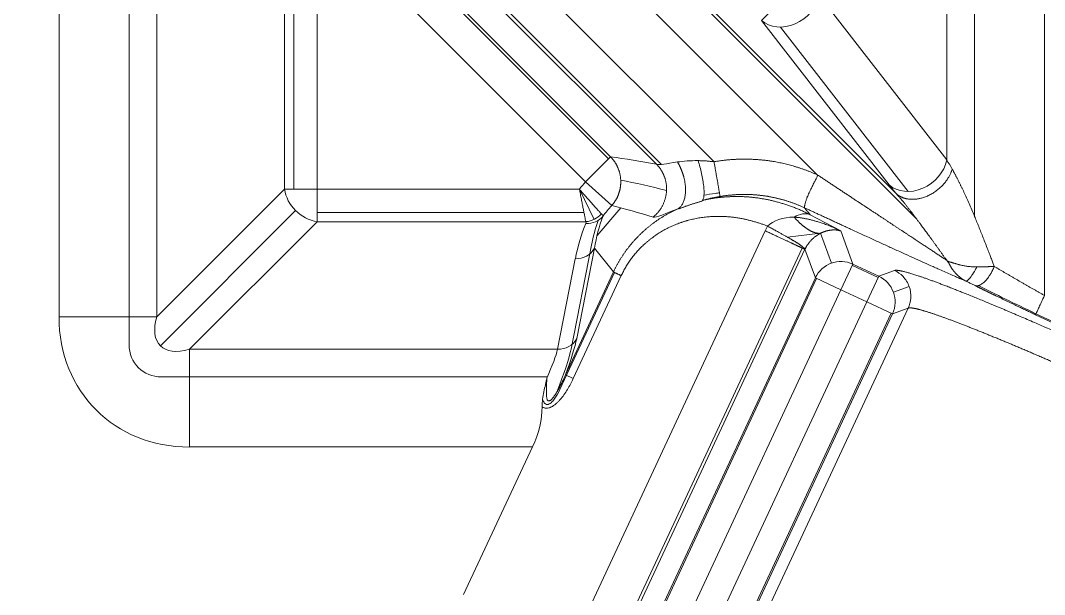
# Model space of a CAD drawing. Header units: millimetres. Extents: x 473 to 1051, y 289 to 609.
# Drawn here: x 640.22 to 654.75, y 429.77 to 437.91 of the extents above; entities that cross this region are included whole.
import ezdxf

# ---------------------------------------------------------------- set-up
doc = ezdxf.new("R2010")
doc.units = ezdxf.units.MM
doc.layers.add('core', color=7, linetype='Continuous', lineweight=20)

msp = doc.modelspace()

# ---------------------------------------------------------------- linework, layer by layer
at = {"layer": 'core', "lineweight": 13}
for p, q in [((651.528, 435.718), (641.656, 445.59)), ((641.016, 444.949), (650.059, 435.906)), ((653.753, 444.381), (653.753, 435.135)), ((640.768, 443.99), (640.768, 433.707)), ((652.927, 435.102), (644.009, 444.019)), ((653.36, 443.989), (653.36, 435.932)), ((654.747, 434.009), (654.747, 443.989)), ((652.648, 435.449), (644.358, 443.738)), ((641.762, 433.315), (641.762, 442.562)), ((642.587, 442.596), (649.315, 435.868)), ((642.867, 442.247), (649.243, 435.871)), ((642.155, 433.707), (642.155, 441.763)), ((648.564, 435.947), (644.754, 439.757)), ((648.592, 435.975), (644.782, 439.785)), ((643.966, 439.431), (643.966, 435.518)), ((644.097, 439.431), (644.097, 435.518)), ((644.428, 435.518), (644.428, 439.431)), ((648.238, 435.621), (644.428, 439.431)), ((651.087, 438.265), (650.733, 437.911)), ((651.549, 438.265), (653.36, 435.932)), ((652.544, 435.578), (650.733, 437.911)), ((651.003, 437.817), (652.814, 435.484)), ((648.592, 435.975), (648.238, 435.621)), ((642.155, 433.707), (643.966, 435.518)), ((644.428, 435.518), (643.966, 435.518)), ((648.15, 435.518), (644.428, 435.518)), ((644.428, 435.056), (644.428, 435.518)), ((648.15, 435.518), (648.36, 435.089)), ((648.608, 435.286), (648.238, 435.621)), ((642.205, 433.296), (644.124, 435.214)), ((648.735, 435.253), (648.4, 434.86)), ((644.428, 435.056), (642.617, 433.245)), ((644.428, 435.187), (648.214, 435.187)), ((644.428, 435.056), (648.24, 435.056)), ((648.045, 429.048), (650.786, 434.926)), ((650.786, 434.926), (650.818, 434.993)), ((651.858, 434.925), (652.03, 434.453)), ((651.101, 434.836), (651.568, 434.891)), ((651.568, 434.891), (651.723, 434.466)), ((648.321, 434.721), (648.032, 433.248)), ((648.363, 434.68), (648.111, 433.396)), ((648.632, 434.342), (648.363, 434.68)), ((651.311, 434.681), (648.57, 428.804)), ((648.608, 428.786), (651.349, 434.665)), ((651.496, 434.259), (651.349, 434.664)), ((647.839, 433.245), (648.091, 434.529)), ((648.646, 434.335), (647.871, 432.673)), ((648.632, 434.342), (647.951, 432.881)), ((651.86, 434.089), (652.03, 434.453)), ((652.022, 434.435), (652.387, 434.264)), ((652.396, 434.282), (652.03, 434.453)), ((652.396, 434.282), (652.62, 434.364)), ((648.744, 434.29), (648.062, 432.829)), ((651.496, 434.259), (648.884, 428.657)), ((651.514, 434.25), (648.902, 428.649)), ((651.496, 434.259), (651.86, 434.089)), ((652.396, 434.282), (652.226, 433.918)), ((651.86, 434.089), (649.248, 428.487)), ((652.226, 433.918), (651.86, 434.089)), ((652.827, 434.137), (652.603, 434.055)), ((649.614, 428.317), (652.226, 433.918)), ((652.226, 433.918), (652.59, 433.748)), ((649.96, 428.155), (652.572, 433.757)), ((649.978, 428.147), (652.59, 433.748)), ((652.814, 433.83), (650.131, 428.076)), ((652.814, 433.83), (652.59, 433.748)), ((657.559, 432.382), (654.626, 433.75)), ((640.768, 433.707), (642.155, 433.707)), ((654.62, 433.736), (657.553, 432.368)), ((642.617, 431.859), (642.617, 433.245)), ((647.839, 433.245), (642.617, 433.245)), ((648.062, 432.829), (647.951, 432.881)), ((647.695, 432.853), (642.224, 432.853)), ((642.617, 431.859), (647.486, 431.859))]:
    msp.add_line(p, q, dxfattribs=at)
at = {"layer": 'core', "lineweight": 18}
for p, q in [((651.425, 435.154), (651.858, 434.925)), ((646.507, 429.766), (647.484, 431.86))]:
    msp.add_line(p, q, dxfattribs=at)
for radius, start, end in [(100.547, 306.63636, 233.36541), (99.038, 307.10125, 78.9399), (98.958, 307.11669, 78.9275)]:
    msp.add_arc((633.422, 459.219), radius, start, end, dxfattribs=at)
at = {"layer": 'core', "lineweight": 13}
for radius, start, end in [(100.107, 306.80958, 233.19042), (99.239, 307.05866, 79.0173), (99.048, 307.09926, 78.94197)]:
    msp.add_arc((633.422, 459.219), radius, start, end, dxfattribs=at)
for centre, major_axis, ratio, start_param, end_param in [((651.087, 438.265), (-0.397, -0.308), 0.818985, 0.15246, 2.382862), ((652.898, 435.932), (-0.397, -0.308), 0.818985, 0.152478, 2.382878), ((649.831, 434.269), (-3.198, 1.117), 0.308306, 4.958595, 5.16724), ((644.428, 435.518), (-0.356, 0.356), 0.854588, 0.863561, 2.277948), ((648.24, 435.334), (0.27, 0.135), 0.901421, 4.28939, 5.135389), ((648.241, 435.309), (-0.279, 0.115), 0.906945, 1.927148, 2.870778), ((650.339, 433.63), (-1.014, 2.461), 0.731949, 0.681486, 0.839563), ((650.41, 433.541), (-1.07, 2.547), 0.702372, 0.641894, 0.840689), ((651.255, 434.789), (0.188, 0.356), 0.687907, 0.072171, 0.855149), ((650.41, 433.263), (-1.166, 2.83), 0.731949, 0.636611, 0.835408), ((648.091, 434.807), (0.296, -0.058), 0.916024, 4.890405, 6.019553), ((651.86, 434.089), (-0.378, -0.138), 0.997265, 3.92836, 5.496418), ((652.226, 433.918), (0.138, -0.378), 0.997265, 0.786768, 2.354825), ((633.422, 453.655), (0, 84.612), 0.999984, 3.370106, 4.481642), ((633.422, 453.651), (0, 84.914), 0.999984, 3.371907, 4.479839), ((654.747, 433.781), (-1.509, 0.705), 0.047474, 0.923556, 1.512766), ((642.958, 434.049), (-1.665, -1.665), 0.854588, 5.576034, 6.990337), ((642.958, 434.049), (0.753, 0.753), 0.472398, 2.434441, 3.848744), ((642.31, 433.4), (-0.416, -0.416), 0.854588, 5.576034, 6.990337), ((647.839, 433.523), (0.296, -0.058), 0.916024, 4.890405, 6.019553), ((647.252, 431.732), (0.853, 1.809), 0.095068, 5.444545, 5.922146), ((646.98, 431.859), (0.856, 1.506), 0.105612, 5.477833, 5.937268), ((647.315, 431.859), (0.711, 1.507), 0.095068, 5.299274, 5.927542)]:
    msp.add_ellipse(centre, major_axis=major_axis, ratio=ratio, start_param=start_param, end_param=end_param, dxfattribs=at)
at = {"layer": 'core', "lineweight": 18}
msp.add_ellipse((645.729, 431.859), major_axis=(1.781, 0.999), ratio=0.635013, start_param=5.560211, end_param=5.946936, dxfattribs=at)
at = {"layer": 'core', "lineweight": 13}
for points, degree in [([(648.592, 435.975), (648.8, 435.95), (649.019, 435.915), (649.243, 435.871)], 3), ([(649.833, 435.922), (649.724, 435.923), (649.626, 435.915), (649.541, 435.903)], 3), ([(649.541, 435.903), (649.381, 435.88), (649.283, 435.853), (649.243, 435.871)], 3), ([(648.608, 435.286), (648.564, 435.236), (648.521, 435.185), (648.482, 435.131)], 3), ([(649.194, 435.121), (648.992, 435.184), (648.796, 435.238), (648.608, 435.286)], 3), ([(649.194, 435.121), (649.237, 435.108), (649.361, 435.166), (649.553, 435.242)], 3), ([(648.24, 435.056), (648.244, 435.048), (648.244, 435.04), (648.241, 435.032)], 3), ([(651.194, 435.121), (651.039, 435.118), (650.894, 435.073), (650.819, 434.993)], 3), ([(653.95, 434.056), (653.855, 434.102), (653.764, 434.148)], 2)]:
    msp.add_open_spline(points, degree=degree, dxfattribs=at)
for points, knots in [([(648.736, 435.621), (648.736, 435.625), (648.736, 435.633), (648.736, 435.645), (648.735, 435.656), (648.734, 435.668), (648.733, 435.68), (648.731, 435.692), (648.729, 435.704), (648.727, 435.716), (648.725, 435.728), (648.722, 435.74), (648.719, 435.752), (648.716, 435.764), (648.712, 435.776), (648.708, 435.788), (648.704, 435.8), (648.699, 435.812), (648.694, 435.823), (648.689, 435.835), (648.684, 435.847), (648.678, 435.858), (648.672, 435.869), (648.665, 435.881), (648.658, 435.892), (648.651, 435.903), (648.644, 435.914), (648.636, 435.924), (648.628, 435.935), (648.619, 435.945), (648.611, 435.956), (648.602, 435.966), (648.595, 435.972), (648.592, 435.975)], [0, 0, 0, 0, 0.029965, 0.060077, 0.090335, 0.120742, 0.151297, 0.182001, 0.212855, 0.24386, 0.275017, 0.306325, 0.337787, 0.369401, 0.40117, 0.433094, 0.465172, 0.497407, 0.529798, 0.562346, 0.595052, 0.627916, 0.660939, 0.694121, 0.727463, 0.760965, 0.794628, 0.828452, 0.862437, 0.896584, 0.930894, 0.965365, 1, 1, 1, 1]), ([(649.833, 435.922), (649.842, 435.894), (649.85, 435.864), (649.867, 435.802), (649.875, 435.771), (649.889, 435.708), (649.895, 435.676), (649.905, 435.615), (649.91, 435.585), (649.916, 435.53), (649.917, 435.504), (649.918, 435.458), (649.917, 435.438), (649.914, 435.404), (649.911, 435.391), (649.903, 435.369), (649.899, 435.362), (649.893, 435.357)], [0, 0, 0, 0, 0.125, 0.125, 0.25, 0.25, 0.375, 0.375, 0.5, 0.5, 0.625, 0.625, 0.75, 0.75, 0.875, 0.875, 1, 1, 1, 1]), ([(649.833, 435.922), (649.838, 435.922), (649.849, 435.922), (649.866, 435.921), (649.883, 435.921), (649.9, 435.92), (649.917, 435.919), (649.934, 435.918), (649.951, 435.917), (649.969, 435.915), (649.987, 435.914), (650.005, 435.912), (650.023, 435.91), (650.041, 435.908), (650.053, 435.907), (650.059, 435.906)], [0, 0, 0, 0, 0.072996, 0.146617, 0.220871, 0.295767, 0.371313, 0.447517, 0.524387, 0.60193, 0.680154, 0.759066, 0.838673, 0.918982, 1, 1, 1, 1]), ([(649.631, 435.686), (649.638, 435.661), (649.643, 435.637), (649.651, 435.589), (649.653, 435.564), (649.656, 435.517), (649.656, 435.494), (649.653, 435.45), (649.65, 435.428), (649.643, 435.389), (649.637, 435.37), (649.625, 435.336), (649.618, 435.32), (649.602, 435.292), (649.593, 435.28), (649.574, 435.258), (649.564, 435.249), (649.553, 435.242)], [0, 0, 0, 0, 0.125, 0.125, 0.25, 0.25, 0.375, 0.375, 0.5, 0.5, 0.625, 0.625, 0.75, 0.75, 0.875, 0.875, 1, 1, 1, 1]), ([(648.15, 435.518), (648.154, 435.514), (648.158, 435.509), (648.166, 435.499), (648.178, 435.485), (648.19, 435.471), (648.213, 435.444), (648.229, 435.426), (648.252, 435.399), (648.26, 435.39), (648.275, 435.373), (648.283, 435.364), (648.305, 435.339), (648.32, 435.322), (648.348, 435.291), (648.374, 435.262), (648.397, 435.236), (648.414, 435.219), (648.419, 435.213), (648.429, 435.202), (648.434, 435.197), (648.447, 435.183), (648.455, 435.174), (648.462, 435.167)], [0, 0, 0, 0, 0.03125, 0.03125, 0.0625, 0.125, 0.125, 0.25, 0.25, 0.3125, 0.3125, 0.375, 0.375, 0.5, 0.5, 0.625, 0.75, 0.75, 0.8125, 0.8125, 0.875, 0.875, 1, 1, 1, 1]), ([(648.15, 435.518), (648.151, 435.512), (648.152, 435.506), (648.155, 435.494), (648.158, 435.476), (648.161, 435.458), (648.168, 435.422), (648.173, 435.398), (648.18, 435.364), (648.182, 435.352), (648.186, 435.329), (648.188, 435.318), (648.195, 435.285), (648.199, 435.263), (648.207, 435.222), (648.215, 435.183), (648.221, 435.149), (648.226, 435.126), (648.228, 435.118), (648.23, 435.103), (648.232, 435.097), (648.236, 435.077), (648.238, 435.066), (648.24, 435.056)], [0, 0, 0, 0, 0.03125, 0.03125, 0.0625, 0.125, 0.125, 0.25, 0.25, 0.3125, 0.3125, 0.375, 0.375, 0.5, 0.5, 0.625, 0.75, 0.75, 0.8125, 0.8125, 0.875, 0.875, 1, 1, 1, 1]), ([(648.608, 435.286), (648.611, 435.288), (648.615, 435.294), (648.622, 435.302), (648.629, 435.31), (648.636, 435.319), (648.642, 435.328), (648.648, 435.336), (648.654, 435.345), (648.66, 435.354), (648.665, 435.363), (648.67, 435.372), (648.676, 435.382), (648.681, 435.391), (648.685, 435.401), (648.69, 435.41), (648.694, 435.42), (648.698, 435.429), (648.702, 435.439), (648.706, 435.449), (648.709, 435.459), (648.712, 435.469), (648.715, 435.479), (648.718, 435.489), (648.721, 435.499), (648.723, 435.509), (648.726, 435.519), (648.728, 435.529), (648.729, 435.539), (648.731, 435.55), (648.732, 435.56), (648.733, 435.57), (648.734, 435.58), (648.735, 435.59), (648.736, 435.601), (648.736, 435.611), (648.736, 435.618), (648.736, 435.621)], [0, 0, 0, 0, 0.029481, 0.058904, 0.088269, 0.117577, 0.146829, 0.176023, 0.205162, 0.234245, 0.263272, 0.292245, 0.321163, 0.350027, 0.378838, 0.407595, 0.436299, 0.464951, 0.493551, 0.522099, 0.550597, 0.579044, 0.607441, 0.635788, 0.664086, 0.692336, 0.720537, 0.74869, 0.776796, 0.804855, 0.832868, 0.860836, 0.888757, 0.916634, 0.944467, 0.972255, 1, 1, 1, 1]), ([(650.145, 435.413), (650.14, 435.412), (650.13, 435.41), (650.114, 435.408), (650.099, 435.405), (650.083, 435.402), (650.068, 435.399), (650.053, 435.396), (650.038, 435.392), (650.023, 435.389), (650.008, 435.386), (649.994, 435.382), (649.979, 435.379), (649.965, 435.375), (649.95, 435.372), (649.936, 435.368), (649.922, 435.364), (649.907, 435.36), (649.898, 435.358), (649.893, 435.357)], [0, 0, 0, 0, 0.060268, 0.120292, 0.180083, 0.239655, 0.299019, 0.358189, 0.417178, 0.475999, 0.534664, 0.593187, 0.651581, 0.70986, 0.768037, 0.826126, 0.884141, 0.942094, 1, 1, 1, 1]), ([(650.136, 435.465), (650.117, 435.462), (650.098, 435.46), (650.02, 435.449), (649.965, 435.44), (649.917, 435.431)], [0, 0, 0, 0, 0.240758, 0.240758, 1, 1, 1, 1]), ([(650.491, 435.443), (650.483, 435.443), (650.468, 435.443), (650.444, 435.442), (650.421, 435.442), (650.397, 435.441), (650.374, 435.439), (650.351, 435.438), (650.328, 435.436), (650.305, 435.434), (650.282, 435.432), (650.259, 435.43), (650.236, 435.427), (650.213, 435.424), (650.19, 435.421), (650.168, 435.417), (650.153, 435.414), (650.145, 435.413)], [0, 0, 0, 0, 0.067555, 0.134982, 0.202282, 0.269454, 0.3365, 0.403419, 0.470211, 0.536876, 0.603415, 0.669828, 0.736114, 0.802274, 0.868309, 0.934217, 1, 1, 1, 1]), ([(651.34, 435.254), (651.334, 435.257), (651.321, 435.263), (651.302, 435.272), (651.283, 435.28), (651.264, 435.288), (651.245, 435.296), (651.225, 435.303), (651.206, 435.311), (651.187, 435.318), (651.168, 435.325), (651.149, 435.331), (651.13, 435.338), (651.111, 435.344), (651.092, 435.35), (651.073, 435.356), (651.054, 435.362), (651.035, 435.367), (651.016, 435.372), (650.997, 435.377), (650.978, 435.382), (650.96, 435.387), (650.941, 435.391), (650.922, 435.395), (650.903, 435.399), (650.885, 435.403), (650.866, 435.407), (650.848, 435.41), (650.829, 435.414), (650.811, 435.417), (650.792, 435.419), (650.774, 435.422), (650.756, 435.425), (650.738, 435.427), (650.72, 435.429), (650.702, 435.431), (650.684, 435.433), (650.666, 435.435), (650.648, 435.436), (650.63, 435.438), (650.613, 435.439), (650.595, 435.44), (650.577, 435.441), (650.56, 435.441), (650.543, 435.442), (650.525, 435.442), (650.508, 435.443), (650.497, 435.443), (650.491, 435.443)], [0, 0, 0, 0, 0.023971, 0.047843, 0.071616, 0.095289, 0.118863, 0.142338, 0.165713, 0.188989, 0.212165, 0.235243, 0.25822, 0.281099, 0.303878, 0.326559, 0.349139, 0.371621, 0.394003, 0.416287, 0.438471, 0.460555, 0.482541, 0.504428, 0.526215, 0.547903, 0.569492, 0.590982, 0.612373, 0.633665, 0.654858, 0.675952, 0.696947, 0.717843, 0.73864, 0.759337, 0.779936, 0.800436, 0.820838, 0.84114, 0.861343, 0.881448, 0.901453, 0.92136, 0.941168, 0.960878, 0.980488, 1, 1, 1, 1]), ([(653.359, 434.508), (653.35, 434.521), (653.332, 434.545), (653.307, 434.582), (653.281, 434.617), (653.256, 434.652), (653.231, 434.687), (653.207, 434.72), (653.183, 434.753), (653.16, 434.786), (653.137, 434.817), (653.115, 434.848), (653.092, 434.878), (653.071, 434.908), (653.05, 434.937), (653.029, 434.965), (653.008, 434.992), (652.986, 435.022), (652.961, 435.056), (652.934, 435.092), (652.907, 435.128), (652.881, 435.163), (652.854, 435.197), (652.828, 435.231), (652.802, 435.264), (652.776, 435.297), (652.751, 435.329), (652.725, 435.36), (652.699, 435.39), (652.674, 435.42), (652.656, 435.439), (652.648, 435.449)], [0, 0, 0, 0, 0.037339, 0.074047, 0.110125, 0.145574, 0.180393, 0.214583, 0.248144, 0.281078, 0.313384, 0.345063, 0.376116, 0.406544, 0.436346, 0.465524, 0.494079, 0.522011, 0.560498, 0.598672, 0.636539, 0.674106, 0.711381, 0.748372, 0.785086, 0.82153, 0.857713, 0.893643, 0.929329, 0.964778, 1, 1, 1, 1]), ([(648.462, 435.167), (648.469, 435.16), (648.474, 435.153), (648.48, 435.141), (648.482, 435.136), (648.482, 435.131)], [0, 0, 0, 0, 0.5, 0.5, 1, 1, 1, 1]), ([(651.35, 434.667), (651.352, 434.67), (651.354, 434.676), (651.359, 434.686), (651.365, 434.695), (651.371, 434.706), (651.377, 434.717), (651.385, 434.728), (651.393, 434.739), (651.403, 434.752), (651.414, 434.766), (651.425, 434.78), (651.436, 434.792), (651.447, 434.802), (651.458, 434.813), (651.47, 434.824), (651.483, 434.835), (651.497, 434.846), (651.511, 434.856), (651.525, 434.865), (651.539, 434.875), (651.554, 434.883), (651.564, 434.888), (651.569, 434.891)], [0, 0, 0, 0, 0.022997, 0.047711, 0.074236, 0.102691, 0.133222, 0.166006, 0.201251, 0.239201, 0.289958, 0.339282, 0.386843, 0.432257, 0.475124, 0.532514, 0.592218, 0.654266, 0.718676, 0.785457, 0.854609, 0.926127, 1, 1, 1, 1]), ([(652.62, 434.364), (652.662, 434.344), (652.747, 434.286), (652.839, 434.141), (652.861, 433.972), (652.834, 433.872), (652.814, 433.83)], [0, 0, 0, 0, 0.246388, 0.5, 0.753612, 1, 1, 1, 1]), ([(653.764, 434.148), (653.768, 434.146), (653.775, 434.145), (653.786, 434.144), (653.793, 434.145), (653.802, 434.146), (653.813, 434.149), (653.833, 434.157), (653.864, 434.175), (653.897, 434.204), (653.922, 434.231), (653.941, 434.254), (653.956, 434.275), (653.968, 434.292), (653.976, 434.305), (653.985, 434.319), (653.995, 434.338), (654.008, 434.362), (654.022, 434.391), (654.03, 434.411), (654.034, 434.421)], [0, 0, 0, 0, 0.062428, 0.09368, 0.124933, 0.156185, 0.187438, 0.249943, 0.374952, 0.499962, 0.562467, 0.624972, 0.687477, 0.71873, 0.749982, 0.781235, 0.812487, 0.874992, 0.937497, 1, 1, 1, 1]), ([(653.787, 434.414), (653.792, 434.414), (653.8, 434.414), (653.813, 434.414), (653.825, 434.414), (653.837, 434.415), (653.849, 434.415), (653.86, 434.415), (653.872, 434.415), (653.882, 434.416), (653.893, 434.416), (653.903, 434.416), (653.913, 434.416), (653.923, 434.417), (653.933, 434.417), (653.942, 434.417), (653.951, 434.418), (653.96, 434.418), (653.968, 434.418), (653.976, 434.419), (653.984, 434.419), (653.992, 434.419), (654, 434.419), (654.007, 434.42), (654.014, 434.42), (654.021, 434.42), (654.027, 434.421), (654.032, 434.421), (654.034, 434.421)], [0, 0, 0, 0, 0.049947, 0.098905, 0.146881, 0.19388, 0.239912, 0.284985, 0.329107, 0.372286, 0.414533, 0.455855, 0.496263, 0.535768, 0.574381, 0.612112, 0.648973, 0.684973, 0.720123, 0.754433, 0.787914, 0.820578, 0.852436, 0.883498, 0.913776, 0.943278, 0.972017, 1, 1, 1, 1]), ([(654.034, 434.421), (654.04, 434.417), (654.051, 434.411), (654.069, 434.4), (654.086, 434.39), (654.104, 434.379), (654.122, 434.369), (654.14, 434.358), (654.158, 434.348), (654.176, 434.337), (654.194, 434.326), (654.212, 434.316), (654.231, 434.305), (654.249, 434.294), (654.268, 434.283), (654.286, 434.272), (654.305, 434.261), (654.324, 434.251), (654.343, 434.24), (654.362, 434.229), (654.386, 434.214), (654.416, 434.197), (654.453, 434.176), (654.489, 434.155), (654.526, 434.134), (654.562, 434.113), (654.599, 434.092), (654.636, 434.072), (654.673, 434.051), (654.71, 434.03), (654.735, 434.016), (654.747, 434.009)], [0, 0, 0, 0, 0.026177, 0.052368, 0.078574, 0.104794, 0.131028, 0.157278, 0.183541, 0.20982, 0.236113, 0.262421, 0.288744, 0.315082, 0.341435, 0.367804, 0.394187, 0.420586, 0.446999, 0.473429, 0.499873, 0.549942, 0.599998, 0.650041, 0.700072, 0.750091, 0.800098, 0.850092, 0.900074, 0.950043, 1, 1, 1, 1]), ([(652.704, 371.417), (653.182, 371.529), (653.659, 371.645), (654.61, 371.886), (655.56, 372.135), (656.504, 372.4), (657.211, 372.605), (657.447, 372.675), (657.917, 372.816), (658.151, 372.887), (660.259, 373.539), (662.107, 374.182), (665.752, 375.594), (667.548, 376.363), (670.205, 377.61), (671.085, 378.042), (672.176, 378.601), (672.393, 378.714), (672.828, 378.941), (673.478, 379.285), (674.122, 379.637), (676.257, 380.827), (677.923, 381.833), (681.173, 383.952), (684.343, 386.178), (687.352, 388.615), (690.28, 391.159), (691.704, 392.484), (693.777, 394.552), (694.458, 395.256), (695.798, 396.69), (696.454, 397.416), (698.379, 399.624), (699.605, 401.134), (701.945, 404.226), (704.174, 407.392), (706.181, 410.705), (708.077, 414.091), (708.968, 415.821), (710.012, 418.03), (710.319, 418.697), (710.619, 419.368), (710.817, 419.817), (710.915, 420.042), (711.399, 421.168), (711.771, 422.075), (712.837, 424.81), (713.483, 426.655), (714.646, 430.389), (715.164, 432.277), (715.616, 434.187)], [0, 0, 0, 0, 0.015625, 0.015625, 0.03125, 0.046875, 0.046875, 0.054688, 0.054688, 0.0625, 0.0625, 0.125, 0.125, 0.1875, 0.1875, 0.21875, 0.21875, 0.226563, 0.226563, 0.234375, 0.25, 0.25, 0.3125, 0.3125, 0.375, 0.4375, 0.4375, 0.5, 0.5, 0.53125, 0.53125, 0.5625, 0.5625, 0.625, 0.625, 0.6875, 0.75, 0.75, 0.8125, 0.8125, 0.828125, 0.835938, 0.835938, 0.84375, 0.84375, 0.875, 0.875, 0.9375, 0.9375, 1, 1, 1, 1]), ([(654.62, 433.736), (654.62, 433.738), (654.626, 433.749), (654.641, 433.781), (654.661, 433.825), (654.693, 433.894), (654.724, 433.961), (654.743, 434.001), (654.747, 434.009)], [0, 0, 0, 0, 0.18713, 0.377254, 0.567379, 0.757504, 0.947628, 1, 1, 1, 1]), ([(655.99, 432.558), (655.981, 432.563), (655.963, 432.571), (655.936, 432.584), (655.909, 432.596), (655.882, 432.609), (655.855, 432.621), (655.827, 432.634), (655.799, 432.647), (655.772, 432.66), (655.744, 432.672), (655.716, 432.685), (655.688, 432.698), (655.659, 432.711), (655.631, 432.724), (655.603, 432.737), (655.574, 432.75), (655.545, 432.763), (655.516, 432.776), (655.487, 432.789), (655.458, 432.802), (655.429, 432.815), (655.4, 432.828), (655.371, 432.841), (655.342, 432.855), (655.312, 432.868), (655.283, 432.881), (655.253, 432.894), (655.223, 432.907), (655.194, 432.921), (655.164, 432.934), (655.134, 432.947), (655.104, 432.96), (655.074, 432.973), (655.044, 432.987), (655.014, 433), (654.984, 433.013), (654.954, 433.026), (654.924, 433.039), (654.893, 433.053), (654.863, 433.066), (654.833, 433.079), (654.803, 433.092), (654.772, 433.105), (654.742, 433.118), (654.712, 433.131), (654.682, 433.144), (654.652, 433.157), (654.621, 433.17), (654.591, 433.183), (654.561, 433.196), (654.531, 433.209), (654.501, 433.222), (654.471, 433.234), (654.441, 433.247), (654.411, 433.26), (654.381, 433.272), (654.351, 433.285), (654.322, 433.297), (654.292, 433.31), (654.263, 433.322), (654.233, 433.335), (654.204, 433.347), (654.175, 433.359), (654.145, 433.371), (654.116, 433.383), (654.088, 433.395), (654.059, 433.407), (654.03, 433.418), (654.002, 433.43), (653.973, 433.442), (653.945, 433.453), (653.917, 433.464), (653.889, 433.476), (653.862, 433.487), (653.834, 433.498), (653.807, 433.509), (653.78, 433.52), (653.753, 433.53), (653.726, 433.541), (653.7, 433.551), (653.674, 433.562), (653.648, 433.572), (653.622, 433.582), (653.597, 433.592), (653.571, 433.602), (653.546, 433.611), (653.522, 433.621), (653.497, 433.63), (653.473, 433.639), (653.449, 433.648), (653.426, 433.657), (653.403, 433.665), (653.38, 433.674), (653.357, 433.682), (653.335, 433.69), (653.313, 433.698), (653.292, 433.706), (653.27, 433.714), (653.25, 433.721), (653.229, 433.728), (653.209, 433.735), (653.189, 433.742), (653.17, 433.748), (653.151, 433.755), (653.133, 433.761), (653.115, 433.767), (653.097, 433.772), (653.08, 433.778), (653.063, 433.783), (653.047, 433.788), (653.031, 433.793), (653.016, 433.797), (653.001, 433.802), (652.986, 433.806), (652.973, 433.809), (652.959, 433.813), (652.946, 433.816), (652.934, 433.819), (652.922, 433.822), (652.911, 433.824), (652.9, 433.826), (652.889, 433.828), (652.88, 433.83), (652.871, 433.831), (652.862, 433.832), (652.854, 433.833), (652.846, 433.834), (652.84, 433.834), (652.833, 433.834), (652.828, 433.833), (652.822, 433.832), (652.818, 433.831), (652.815, 433.83), (652.814, 433.83)], [0, 0, 0, 0, 0.005692, 0.011413, 0.017163, 0.022941, 0.028748, 0.034583, 0.040448, 0.046341, 0.052262, 0.058213, 0.064192, 0.070199, 0.076236, 0.082301, 0.088395, 0.094517, 0.100668, 0.106848, 0.113057, 0.119294, 0.12556, 0.131855, 0.138179, 0.144531, 0.150912, 0.157322, 0.16376, 0.170227, 0.176723, 0.183248, 0.189801, 0.196383, 0.202994, 0.209634, 0.216302, 0.222999, 0.229725, 0.23648, 0.243263, 0.250075, 0.256916, 0.263786, 0.270684, 0.277612, 0.284568, 0.291552, 0.298566, 0.305608, 0.312679, 0.319779, 0.326907, 0.334065, 0.341251, 0.348466, 0.355709, 0.362982, 0.370283, 0.377613, 0.384972, 0.39236, 0.399776, 0.407221, 0.414695, 0.422198, 0.42973, 0.43729, 0.444879, 0.452497, 0.460144, 0.467819, 0.475524, 0.483257, 0.491019, 0.49881, 0.506629, 0.514478, 0.522355, 0.530261, 0.538196, 0.54616, 0.554152, 0.562173, 0.570223, 0.578302, 0.58641, 0.594547, 0.602712, 0.610906, 0.619129, 0.627381, 0.635662, 0.643971, 0.65231, 0.660677, 0.669073, 0.677498, 0.685951, 0.694434, 0.702945, 0.711485, 0.720054, 0.728652, 0.737279, 0.745934, 0.754619, 0.763332, 0.772074, 0.780845, 0.789645, 0.798473, 0.807331, 0.816217, 0.825132, 0.834076, 0.843049, 0.85205, 0.861081, 0.87014, 0.879228, 0.888345, 0.897491, 0.906666, 0.915869, 0.925102, 0.934363, 0.943653, 0.952972, 0.96232, 0.971697, 0.981102, 0.990537, 1, 1, 1, 1]), ([(647.688, 432.837), (647.687, 432.809), (647.685, 432.779), (647.683, 432.72), (647.682, 432.69), (647.681, 432.645), (647.681, 432.63), (647.682, 432.6), (647.683, 432.585), (647.685, 432.564), (647.686, 432.556), (647.689, 432.542), (647.691, 432.536), (647.695, 432.526), (647.696, 432.523), (647.7, 432.518), (647.702, 432.516), (647.706, 432.513), (647.708, 432.513), (647.711, 432.512), (647.713, 432.512), (647.718, 432.512), (647.722, 432.513), (647.73, 432.516), (647.734, 432.518), (647.741, 432.523), (647.744, 432.526), (647.751, 432.533), (647.754, 432.536), (647.761, 432.543), (647.764, 432.546), (647.773, 432.557), (647.779, 432.564), (647.79, 432.579), (647.795, 432.587), (647.811, 432.61), (647.821, 432.625), (647.84, 432.656), (647.849, 432.672), (647.875, 432.72), (647.892, 432.752), (647.922, 432.816), (647.937, 432.849), (647.951, 432.881)], [0, 0, 0, 0, 0.125, 0.125, 0.25, 0.25, 0.3125, 0.3125, 0.375, 0.375, 0.40625, 0.40625, 0.4375, 0.4375, 0.453125, 0.453125, 0.46875, 0.46875, 0.476562, 0.476562, 0.484375, 0.484375, 0.5, 0.5, 0.515625, 0.515625, 0.53125, 0.53125, 0.546875, 0.546875, 0.5625, 0.5625, 0.59375, 0.59375, 0.625, 0.625, 0.6875, 0.6875, 0.75, 0.75, 0.875, 0.875, 1, 1, 1, 1]), ([(647.619, 432.429), (647.628, 432.423), (647.638, 432.418), (647.653, 432.413), (647.659, 432.412), (647.669, 432.41), (647.675, 432.41), (647.692, 432.409), (647.703, 432.411), (647.721, 432.415), (647.727, 432.417), (647.738, 432.421), (647.744, 432.424), (647.761, 432.432), (647.773, 432.439), (647.795, 432.454), (647.806, 432.463), (647.827, 432.481), (647.837, 432.49), (647.857, 432.51), (647.866, 432.521), (647.895, 432.553), (647.913, 432.576), (647.947, 432.623), (647.963, 432.648), (648.009, 432.723), (648.037, 432.775), (648.062, 432.829)], [0, 0, 0, 0, 0.0625, 0.0625, 0.09375, 0.09375, 0.125, 0.125, 0.1875, 0.1875, 0.21875, 0.21875, 0.25, 0.25, 0.3125, 0.3125, 0.375, 0.375, 0.4375, 0.4375, 0.5, 0.5, 0.625, 0.625, 0.75, 0.75, 1, 1, 1, 1]), ([(647.871, 432.673), (647.851, 432.63), (647.829, 432.59), (647.79, 432.533), (647.776, 432.515), (647.745, 432.483), (647.727, 432.469), (647.69, 432.459), (647.672, 432.465), (647.647, 432.489), (647.637, 432.505), (647.628, 432.525), (647.627, 432.528), (647.626, 432.531)], [0, 0, 0, 0, 0.324338, 0.324338, 0.486507, 0.486507, 0.648676, 0.648676, 0.810846, 0.810846, 0.973015, 0.973015, 1, 1, 1, 1])]:
    msp.add_open_spline(points, degree=3, knots=knots, dxfattribs=at)
at = {"layer": 'core', "lineweight": 18}
for points, degree, knots in [([(650.059, 435.906), (650.27, 435.943), (650.484, 435.943), (650.7, 435.944), (650.908, 435.909), (651.217, 435.857), (651.529, 435.719)], 2, [0, 0, 0, 0.286191, 0.286191, 0.572382, 0.572382, 1, 1, 1]), ([(653.438, 435.803), (653.441, 435.798), (653.446, 435.788), (653.454, 435.773), (653.462, 435.757), (653.47, 435.742), (653.478, 435.726), (653.487, 435.711), (653.495, 435.695), (653.503, 435.679), (653.511, 435.663), (653.52, 435.646), (653.528, 435.63), (653.536, 435.614), (653.545, 435.597), (653.553, 435.58), (653.561, 435.563), (653.57, 435.546), (653.587, 435.511), (653.614, 435.455), (653.65, 435.375), (653.688, 435.29), (653.723, 435.208), (653.755, 435.13), (653.784, 435.059), (653.814, 434.985), (653.845, 434.907), (653.877, 434.828), (653.91, 434.745), (653.94, 434.666), (653.968, 434.593), (653.993, 434.531), (654.014, 434.474), (654.028, 434.438), (654.034, 434.421)], 3, [0, 0, 0, 0, 0.013371, 0.026732, 0.040082, 0.053424, 0.066759, 0.080087, 0.09341, 0.106729, 0.120045, 0.133359, 0.146672, 0.159986, 0.173301, 0.186618, 0.199939, 0.213265, 0.226597, 0.282678, 0.341635, 0.403545, 0.468478, 0.51668, 0.56647, 0.617858, 0.670852, 0.725462, 0.781693, 0.839553, 0.885942, 0.928145, 0.966163, 1, 1, 1, 1]), ([(651.34, 435.254), (651.34, 435.255), (651.34, 435.255), (651.341, 435.256), (651.341, 435.257), (651.341, 435.259), (651.341, 435.261), (651.342, 435.263), (651.342, 435.266), (651.343, 435.27), (651.343, 435.274), (651.344, 435.279), (651.345, 435.284), (651.347, 435.291), (651.349, 435.301), (651.352, 435.316), (651.358, 435.336), (651.364, 435.356), (651.37, 435.374), (651.376, 435.391), (651.383, 435.41), (651.394, 435.435), (651.409, 435.468), (651.428, 435.508), (651.449, 435.549), (651.467, 435.585), (651.481, 435.613), (651.494, 435.639), (651.505, 435.662), (651.515, 435.683), (651.524, 435.701), (651.529, 435.712), (651.531, 435.718)], 3, [0, 0, 0, 0, 0.012846, 0.026608, 0.041305, 0.056955, 0.073578, 0.091193, 0.109818, 0.129469, 0.150164, 0.171917, 0.194742, 0.21865, 0.243649, 0.299899, 0.351195, 0.39722, 0.437758, 0.47267, 0.501883, 0.550984, 0.610362, 0.679622, 0.758053, 0.80534, 0.848182, 0.886684, 0.920975, 0.951195, 0.97749, 1, 1, 1, 1]), ([(651.531, 435.718), (651.547, 435.707), (651.579, 435.685), (651.627, 435.653), (651.675, 435.622), (651.722, 435.59), (651.768, 435.559), (651.814, 435.529), (651.859, 435.499), (651.904, 435.469), (651.949, 435.44), (651.992, 435.411), (652.036, 435.382), (652.078, 435.354), (652.12, 435.326), (652.162, 435.299), (652.203, 435.272), (652.244, 435.245), (652.284, 435.218), (652.323, 435.192), (652.362, 435.167), (652.4, 435.141), (652.438, 435.116), (652.475, 435.092), (652.512, 435.068), (652.548, 435.044), (652.584, 435.02), (652.619, 434.997), (652.653, 434.974), (652.687, 434.952), (652.721, 434.93), (652.754, 434.908), (652.786, 434.887), (652.818, 434.866), (652.849, 434.845), (652.88, 434.825), (652.91, 434.805), (652.939, 434.785), (652.968, 434.766), (652.997, 434.747), (653.025, 434.729), (653.052, 434.711), (653.079, 434.693), (653.105, 434.676), (653.131, 434.659), (653.156, 434.642), (653.181, 434.626), (653.205, 434.61), (653.228, 434.594), (653.251, 434.579), (653.274, 434.564), (653.296, 434.549), (653.317, 434.535), (653.338, 434.522), (653.352, 434.513), (653.359, 434.508)], 3, [0, 0, 0, 0, 0.026472, 0.052652, 0.078538, 0.104132, 0.129432, 0.15444, 0.179154, 0.203576, 0.227705, 0.251541, 0.275085, 0.298335, 0.321293, 0.343958, 0.36633, 0.38841, 0.410197, 0.431691, 0.452893, 0.473802, 0.494419, 0.514743, 0.534774, 0.554514, 0.57396, 0.593115, 0.611977, 0.630547, 0.648825, 0.66681, 0.684503, 0.701905, 0.719014, 0.735831, 0.752357, 0.768591, 0.784532, 0.800183, 0.815541, 0.830608, 0.845384, 0.859868, 0.874061, 0.887963, 0.901574, 0.914894, 0.927923, 0.940662, 0.95311, 0.965267, 0.977135, 0.988712, 1, 1, 1, 1]), ([(649.896, 435.35), (649.889, 435.348), (649.876, 435.344), (649.856, 435.339), (649.837, 435.333), (649.818, 435.327), (649.799, 435.322), (649.781, 435.316), (649.762, 435.31), (649.744, 435.304), (649.726, 435.298), (649.708, 435.292), (649.691, 435.286), (649.673, 435.28), (649.656, 435.274), (649.639, 435.267), (649.622, 435.261), (649.605, 435.255), (649.589, 435.249), (649.573, 435.242), (649.562, 435.238), (649.556, 435.236)], 3, [0, 0, 0, 0, 0.05491, 0.109491, 0.163758, 0.217721, 0.271396, 0.324793, 0.377929, 0.430815, 0.483466, 0.535895, 0.588117, 0.640144, 0.69199, 0.743669, 0.795193, 0.846576, 0.89783, 0.948967, 1, 1, 1, 1]), ([(649.893, 435.357), (649.9, 435.358), (649.913, 435.361), (649.933, 435.366), (649.953, 435.37), (649.974, 435.374), (649.994, 435.378), (650.015, 435.382), (650.035, 435.385), (650.056, 435.389), (650.077, 435.392), (650.098, 435.395), (650.119, 435.397), (650.141, 435.4), (650.162, 435.402), (650.183, 435.404), (650.205, 435.406), (650.227, 435.408), (650.249, 435.409), (650.271, 435.41), (650.293, 435.411), (650.315, 435.412), (650.337, 435.413), (650.359, 435.413), (650.382, 435.413), (650.404, 435.413), (650.427, 435.412), (650.45, 435.412), (650.473, 435.411), (650.496, 435.41), (650.511, 435.409), (650.518, 435.408)], 3, [0, 0, 0, 0, 0.031621, 0.063442, 0.095463, 0.127684, 0.160108, 0.192733, 0.22556, 0.258591, 0.291825, 0.325264, 0.358907, 0.392755, 0.426809, 0.461069, 0.495535, 0.530208, 0.565089, 0.600178, 0.635476, 0.670982, 0.706697, 0.742622, 0.778757, 0.815102, 0.851658, 0.888426, 0.925405, 0.962596, 1, 1, 1, 1]), ([(650.518, 435.408), (650.526, 435.408), (650.541, 435.407), (650.564, 435.405), (650.587, 435.403), (650.61, 435.4), (650.633, 435.398), (650.657, 435.395), (650.681, 435.392), (650.705, 435.388), (650.729, 435.384), (650.754, 435.38), (650.778, 435.376), (650.803, 435.371), (650.828, 435.366), (650.854, 435.361), (650.879, 435.355), (650.905, 435.349), (650.931, 435.342), (650.957, 435.335), (650.984, 435.328), (651.01, 435.32), (651.037, 435.312), (651.064, 435.304), (651.091, 435.295), (651.118, 435.286), (651.145, 435.276), (651.173, 435.266), (651.201, 435.255), (651.228, 435.244), (651.256, 435.233), (651.284, 435.221), (651.312, 435.208), (651.34, 435.195), (651.368, 435.182), (651.397, 435.168), (651.415, 435.159), (651.425, 435.154)], 3, [0, 0, 0, 0, 0.023367, 0.04704, 0.071017, 0.0953, 0.119888, 0.144782, 0.169981, 0.195485, 0.221296, 0.247412, 0.273835, 0.300563, 0.327598, 0.354939, 0.382587, 0.410541, 0.438801, 0.467368, 0.496242, 0.525423, 0.554911, 0.584706, 0.614807, 0.645216, 0.675932, 0.706955, 0.738286, 0.769924, 0.801869, 0.834122, 0.866682, 0.89955, 0.932726, 0.966209, 1, 1, 1, 1]), ([(648.632, 434.342), (648.635, 434.348), (648.64, 434.36), (648.649, 434.377), (648.657, 434.394), (648.666, 434.411), (648.675, 434.429), (648.684, 434.446), (648.694, 434.463), (648.703, 434.479), (648.713, 434.496), (648.723, 434.513), (648.733, 434.53), (648.744, 434.546), (648.754, 434.562), (648.765, 434.579), (648.776, 434.595), (648.787, 434.611), (648.798, 434.627), (648.809, 434.643), (648.821, 434.659), (648.833, 434.674), (648.845, 434.69), (648.857, 434.705), (648.869, 434.721), (648.882, 434.736), (648.894, 434.751), (648.907, 434.766), (648.92, 434.781), (648.933, 434.795), (648.947, 434.81), (648.96, 434.824), (648.974, 434.838), (648.988, 434.853), (649.002, 434.867), (649.016, 434.881), (649.03, 434.894), (649.045, 434.908), (649.06, 434.921), (649.075, 434.935), (649.09, 434.948), (649.105, 434.961), (649.12, 434.974), (649.136, 434.986), (649.151, 434.999), (649.167, 435.011), (649.183, 435.024), (649.199, 435.036), (649.216, 435.048), (649.232, 435.059), (649.249, 435.071), (649.265, 435.083), (649.282, 435.094), (649.299, 435.105), (649.317, 435.116), (649.334, 435.127), (649.352, 435.137), (649.369, 435.148), (649.387, 435.158), (649.405, 435.168), (649.423, 435.178), (649.441, 435.187), (649.459, 435.197), (649.478, 435.206), (649.497, 435.215), (649.515, 435.224), (649.534, 435.233), (649.547, 435.239), (649.553, 435.242)], 3, [0, 0, 0, 0, 0.014054, 0.028117, 0.04219, 0.056275, 0.070374, 0.084486, 0.098613, 0.112758, 0.12692, 0.141101, 0.155303, 0.169526, 0.183771, 0.198041, 0.212336, 0.226657, 0.241005, 0.255382, 0.269789, 0.284227, 0.298697, 0.3132, 0.327738, 0.342311, 0.35692, 0.371568, 0.386254, 0.40098, 0.415747, 0.430557, 0.445409, 0.460306, 0.475248, 0.490236, 0.505272, 0.520356, 0.535489, 0.550673, 0.565907, 0.581195, 0.596535, 0.61193, 0.62738, 0.642887, 0.65845, 0.674071, 0.689751, 0.705491, 0.721292, 0.737154, 0.753079, 0.769067, 0.785119, 0.801236, 0.817419, 0.833668, 0.849985, 0.86637, 0.882825, 0.899349, 0.915943, 0.932609, 0.949347, 0.966157, 0.983042, 1, 1, 1, 1]), ([(651.34, 435.254), (651.355, 435.247), (651.386, 435.233), (651.434, 435.211), (651.483, 435.188), (651.534, 435.164), (651.587, 435.14), (651.641, 435.115), (651.697, 435.089), (651.754, 435.062), (651.813, 435.035), (651.873, 435.007), (651.934, 434.979), (652.03, 434.935), (652.158, 434.876), (652.315, 434.804), (652.467, 434.734), (652.618, 434.665), (652.767, 434.598), (652.911, 434.532), (653.043, 434.473), (653.15, 434.425), (653.271, 434.371), (653.376, 434.324), (653.478, 434.279), (653.539, 434.253), (653.588, 434.231), (653.618, 434.218), (653.631, 434.213)], 3, [0, 0, 0, 0, 0.019573, 0.039912, 0.061, 0.082819, 0.105351, 0.128575, 0.15247, 0.177012, 0.202178, 0.227941, 0.254274, 0.281148, 0.350891, 0.418532, 0.483968, 0.547093, 0.615015, 0.67778, 0.735538, 0.788456, 0.819319, 0.897453, 0.930889, 0.958734, 0.98159, 1, 1, 1, 1]), ([(650.819, 434.993), (650.493, 435.118), (650.036, 435.136), (649.734, 435.093), (649.595, 435.045), (649.31, 434.949), (649.082, 434.746), (648.864, 434.552), (648.744, 434.29)], 2, [0, 0, 0, 0.25, 0.375, 0.5, 0.5, 0.75, 0.75, 1, 1, 1]), ([(651.194, 435.121), (651.199, 435.12), (651.21, 435.119), (651.227, 435.118), (651.244, 435.116), (651.262, 435.114), (651.28, 435.112), (651.299, 435.109), (651.318, 435.106), (651.338, 435.102), (651.358, 435.098), (651.379, 435.094), (651.4, 435.09), (651.422, 435.085), (651.444, 435.079), (651.467, 435.073), (651.489, 435.067), (651.513, 435.06), (651.538, 435.053), (651.565, 435.044), (651.595, 435.034), (651.626, 435.023), (651.66, 435.011), (651.696, 434.997), (651.733, 434.982), (651.773, 434.964), (651.815, 434.945), (651.844, 434.932), (651.858, 434.925)], 3, [0, 0, 0, 0, 0.023437, 0.04763, 0.072581, 0.098291, 0.124763, 0.151998, 0.179998, 0.208764, 0.238297, 0.268598, 0.299669, 0.331511, 0.364123, 0.397509, 0.431667, 0.466599, 0.503692, 0.544395, 0.588706, 0.636629, 0.688162, 0.743306, 0.802061, 0.864429, 0.930408, 1, 1, 1, 1]), ([(650.786, 434.926), (650.796, 434.921), (650.814, 434.913), (650.842, 434.9), (650.868, 434.888), (650.894, 434.876), (650.918, 434.864), (650.942, 434.853), (650.965, 434.842), (650.987, 434.832), (651.009, 434.822), (651.029, 434.813), (651.049, 434.803), (651.068, 434.794), (651.086, 434.786), (651.103, 434.778), (651.12, 434.77), (651.136, 434.763), (651.151, 434.756), (651.165, 434.749), (651.179, 434.743), (651.192, 434.736), (651.205, 434.731), (651.216, 434.725), (651.228, 434.72), (651.238, 434.715), (651.248, 434.71), (651.257, 434.706), (651.266, 434.702), (651.274, 434.698), (651.282, 434.694), (651.289, 434.691), (651.296, 434.688), (651.302, 434.685), (651.308, 434.682), (651.314, 434.68), (651.318, 434.678), (651.323, 434.675), (651.327, 434.674), (651.331, 434.672), (651.334, 434.67), (651.337, 434.669), (651.34, 434.668), (651.342, 434.667), (651.344, 434.666), (651.346, 434.665), (651.347, 434.664), (651.348, 434.664), (651.349, 434.664)], 3, [0, 0, 0, 0, 0.028552, 0.056801, 0.084747, 0.11239, 0.139731, 0.166769, 0.193504, 0.219936, 0.246066, 0.271892, 0.297416, 0.322638, 0.347556, 0.372171, 0.396484, 0.420494, 0.444201, 0.467606, 0.490708, 0.513506, 0.536003, 0.558196, 0.580086, 0.601674, 0.622959, 0.643941, 0.664621, 0.684997, 0.705071, 0.724842, 0.74431, 0.763476, 0.782338, 0.800898, 0.819155, 0.83711, 0.854761, 0.87211, 0.889156, 0.905899, 0.92234, 0.938477, 0.954312, 0.969844, 0.985073, 1, 1, 1, 1]), ([(651.35, 434.667), (651.35, 434.667), (651.349, 434.668), (651.348, 434.67), (651.347, 434.671), (651.346, 434.673), (651.344, 434.674), (651.342, 434.676), (651.34, 434.677), (651.339, 434.679), (651.337, 434.681), (651.334, 434.683), (651.332, 434.685), (651.33, 434.687), (651.328, 434.688), (651.326, 434.69), (651.323, 434.692), (651.321, 434.694), (651.319, 434.696), (651.316, 434.698), (651.314, 434.7), (651.312, 434.702), (651.31, 434.704), (651.306, 434.707), (651.3, 434.712), (651.292, 434.718), (651.283, 434.725), (651.272, 434.733), (651.261, 434.741), (651.248, 434.749), (651.234, 434.758), (651.219, 434.767), (651.205, 434.776), (651.193, 434.782), (651.184, 434.788), (651.174, 434.794), (651.163, 434.8), (651.152, 434.807), (651.14, 434.813), (651.127, 434.821), (651.114, 434.829), (651.099, 434.837), (651.084, 434.846), (651.067, 434.855), (651.05, 434.865), (651.032, 434.875), (651.013, 434.886), (650.993, 434.897), (650.971, 434.909), (650.949, 434.921), (650.925, 434.934), (650.9, 434.948), (650.874, 434.962), (650.847, 434.977), (650.828, 434.987), (650.819, 434.993)], 3, [0, 0, 0, 0, 0.015079, 0.029796, 0.044151, 0.058144, 0.071775, 0.085045, 0.097952, 0.110498, 0.122681, 0.134503, 0.145963, 0.157061, 0.167797, 0.178171, 0.188184, 0.197835, 0.207124, 0.216052, 0.224618, 0.232822, 0.240665, 0.248146, 0.273103, 0.298836, 0.325348, 0.352638, 0.380706, 0.409552, 0.439177, 0.469582, 0.500766, 0.516333, 0.53258, 0.549504, 0.567108, 0.58539, 0.60435, 0.623989, 0.644307, 0.665303, 0.686977, 0.709331, 0.732362, 0.756073, 0.780461, 0.805529, 0.831275, 0.857699, 0.884802, 0.912584, 0.941044, 0.970183, 1, 1, 1, 1]), ([(651.699, 434.934), (651.696, 434.933), (651.689, 434.932), (651.68, 434.93), (651.671, 434.928), (651.661, 434.926), (651.652, 434.924), (651.643, 434.921), (651.634, 434.918), (651.626, 434.915), (651.617, 434.912), (651.609, 434.909), (651.6, 434.906), (651.592, 434.902), (651.584, 434.898), (651.576, 434.895), (651.571, 434.892), (651.569, 434.891)], 3, [0, 0, 0, 0, 0.07821, 0.154761, 0.229655, 0.302893, 0.374477, 0.444411, 0.512696, 0.579335, 0.644332, 0.707688, 0.769408, 0.829495, 0.887953, 0.944787, 1, 1, 1, 1]), ([(651.858, 434.925), (651.855, 434.926), (651.85, 434.927), (651.841, 434.929), (651.832, 434.931), (651.824, 434.933), (651.815, 434.935), (651.807, 434.936), (651.799, 434.937), (651.791, 434.938), (651.783, 434.938), (651.776, 434.939), (651.768, 434.939), (651.761, 434.939), (651.754, 434.939), (651.747, 434.939), (651.74, 434.938), (651.734, 434.938), (651.727, 434.937), (651.721, 434.937), (651.715, 434.936), (651.71, 434.935), (651.704, 434.935), (651.7, 434.934), (651.699, 434.934)], 3, [0, 0, 0, 0, 0.060547, 0.119656, 0.177327, 0.23356, 0.288356, 0.341714, 0.393635, 0.444118, 0.493163, 0.540772, 0.586943, 0.631677, 0.674974, 0.716834, 0.757257, 0.796243, 0.833793, 0.869906, 0.904583, 0.937825, 0.96963, 1, 1, 1, 1]), ([(653.359, 434.508), (653.36, 434.507), (653.363, 434.504), (653.369, 434.497), (653.379, 434.485), (653.387, 434.472), (653.394, 434.461), (653.398, 434.453), (653.403, 434.444), (653.408, 434.434), (653.414, 434.423), (653.42, 434.412), (653.426, 434.402), (653.432, 434.392), (653.438, 434.382), (653.446, 434.371), (653.454, 434.36), (653.463, 434.349), (653.473, 434.337), (653.483, 434.326), (653.492, 434.317), (653.501, 434.309), (653.51, 434.3), (653.519, 434.291), (653.529, 434.282), (653.54, 434.273), (653.551, 434.264), (653.563, 434.255), (653.575, 434.246), (653.588, 434.237), (653.602, 434.229), (653.616, 434.22), (653.626, 434.215), (653.631, 434.213)], 3, [0, 0, 0, 0, 0.007884, 0.028361, 0.061937, 0.110233, 0.128076, 0.14912, 0.173647, 0.201509, 0.232412, 0.266733, 0.291996, 0.319501, 0.349147, 0.380924, 0.414983, 0.451245, 0.489525, 0.529671, 0.557132, 0.585882, 0.615929, 0.647572, 0.681013, 0.716182, 0.752936, 0.790857, 0.82961, 0.86938, 0.910676, 0.954218, 1, 1, 1, 1]), ([(653.359, 434.508), (653.361, 434.506), (653.364, 434.503), (653.369, 434.498), (653.374, 434.495), (653.38, 434.49), (653.391, 434.486), (653.401, 434.484), (653.408, 434.483), (653.412, 434.482), (653.416, 434.481), (653.42, 434.48), (653.425, 434.479), (653.43, 434.478), (653.435, 434.476), (653.44, 434.474), (653.446, 434.472), (653.453, 434.47), (653.462, 434.467), (653.475, 434.463), (653.491, 434.458), (653.506, 434.453), (653.522, 434.449), (653.536, 434.445), (653.551, 434.442), (653.569, 434.437), (653.592, 434.433), (653.618, 434.428), (653.644, 434.424), (653.669, 434.42), (653.694, 434.418), (653.718, 434.416), (653.742, 434.415), (653.765, 434.414), (653.78, 434.414), (653.787, 434.414)], 3, [0, 0, 0, 0, 0.017455, 0.032632, 0.045578, 0.056368, 0.085704, 0.123475, 0.131748, 0.140751, 0.150497, 0.160995, 0.172252, 0.184274, 0.197063, 0.210622, 0.224953, 0.240055, 0.255929, 0.294467, 0.332001, 0.368531, 0.404058, 0.438586, 0.472121, 0.504668, 0.565332, 0.624556, 0.682347, 0.738722, 0.793694, 0.847283, 0.899512, 0.950407, 1, 1, 1, 1]), ([(652.62, 434.364), (652.649, 434.372), (652.82, 434.333), (653.111, 434.235), (653.508, 434.084), (653.996, 433.885), (654.56, 433.645), (654.869, 433.509), (655.479, 433.24), (656.16, 432.923)], 2, [0, 0, 0, 0.125, 0.25, 0.375, 0.5, 0.625, 0.75, 0.75, 1, 1, 1]), ([(653.787, 434.414), (653.783, 434.406), (653.775, 434.391), (653.764, 434.37), (653.754, 434.353), (653.746, 434.34), (653.74, 434.33), (653.734, 434.321), (653.727, 434.309), (653.717, 434.295), (653.706, 434.279), (653.692, 434.261), (653.675, 434.241), (653.66, 434.226), (653.651, 434.219), (653.646, 434.216), (653.643, 434.215), (653.639, 434.213), (653.635, 434.212), (653.632, 434.212), (653.631, 434.213)], 3, [0, 0, 0, 0, 0.062505, 0.125005, 0.187504, 0.218754, 0.250004, 0.281254, 0.312504, 0.375003, 0.437503, 0.500003, 0.625002, 0.750001, 0.812501, 0.843751, 0.875001, 0.906251, 0.9375, 1, 1, 1, 1]), ([(654.62, 433.736), (654.396, 433.841), (654.062, 434.001), (653.95, 434.056)], 2, [0, 0, 0, 0.64839, 1, 1, 1]), ([(647.619, 432.429), (647.619, 432.467), (647.622, 432.503), (647.633, 432.575), (647.639, 432.609), (647.653, 432.677), (647.66, 432.711), (647.671, 432.759), (647.674, 432.775), (647.681, 432.806), (647.684, 432.822), (647.688, 432.837)], 3, [0, 0, 0, 0, 0.25, 0.25, 0.5, 0.5, 0.75, 0.75, 0.875, 0.875, 1, 1, 1, 1])]:
    msp.add_open_spline(points, degree=degree, knots=knots, dxfattribs=at)
for points, degree in [([(653.36, 435.932), (653.383, 435.893), (653.409, 435.85), (653.438, 435.803)], 3), ([(648.15, 435.518), (648.178, 435.553), (648.208, 435.588), (648.238, 435.621)], 3), ([(652.648, 435.449), (652.609, 435.496), (652.575, 435.539), (652.544, 435.578)], 3), ([(651.34, 435.254), (651.425, 435.154)], 1), ([(653.764, 434.148), (653.75, 434.155), (653.721, 434.169), (653.677, 434.191), (653.646, 434.205), (653.631, 434.213)], 3)]:
    msp.add_open_spline(points, degree=degree, dxfattribs=at)
at = {"layer": 'core', "lineweight": 13}
for points, weights in [([(649.243, 435.871), (649.334, 435.779), (649.387, 435.656), (649.386, 435.517)], [1.00000143955, 0.895848217337, 0.840162104762, 0.832943101828]), ([(649.541, 435.903), (649.58, 435.837), (649.611, 435.763), (649.631, 435.686)], [1, 0.935946015493, 0.890721222994, 0.864325622507]), ([(650.059, 435.906), (650.106, 435.639), (650.14, 435.441), (650.145, 435.413)], [0.999999999998, 0.828324305963, 0.828324305964, 1]), ([(649.386, 435.517), (649.385, 435.355), (649.313, 435.215), (649.194, 435.121)], [0.832943093543, 0.82464887672, 0.880334541415, 1.00000008763]), ([(651.194, 435.121), (651.266, 435.041), (651.335, 434.981), (651.399, 434.942)], [0.999999999999, 0.988429327039, 0.982643990558, 0.982643990558]), ([(651.399, 434.942), (651.463, 434.903), (651.519, 434.886), (651.569, 434.891)], [0.982643990558, 0.982643990558, 0.988429327039, 1]), ([(648.632, 434.342), (648.641, 434.338), (648.68, 434.32), (648.744, 434.29)], [1, 0.958794223949, 0.958794223948, 0.999999999999])]:
    msp.add_rational_spline(points, weights, degree=3, dxfattribs=at)
at = {"layer": 'core', "lineweight": 18}
for points, weights in [([(653.002, 435.391), (653.223, 435.45), (653.382, 435.617), (653.438, 435.803)], [0.739504155771, 0.706029131533, 0.792861143433, 1.00000019147]), ([(652.648, 435.449), (652.731, 435.378), (652.855, 435.351), (653.002, 435.391)], [1.00000013868, 0.850496859446, 0.763664865021, 0.739504155405])]:
    msp.add_rational_spline(points, weights, degree=3, dxfattribs=at)

doc.saveas('drawing.dxf')
